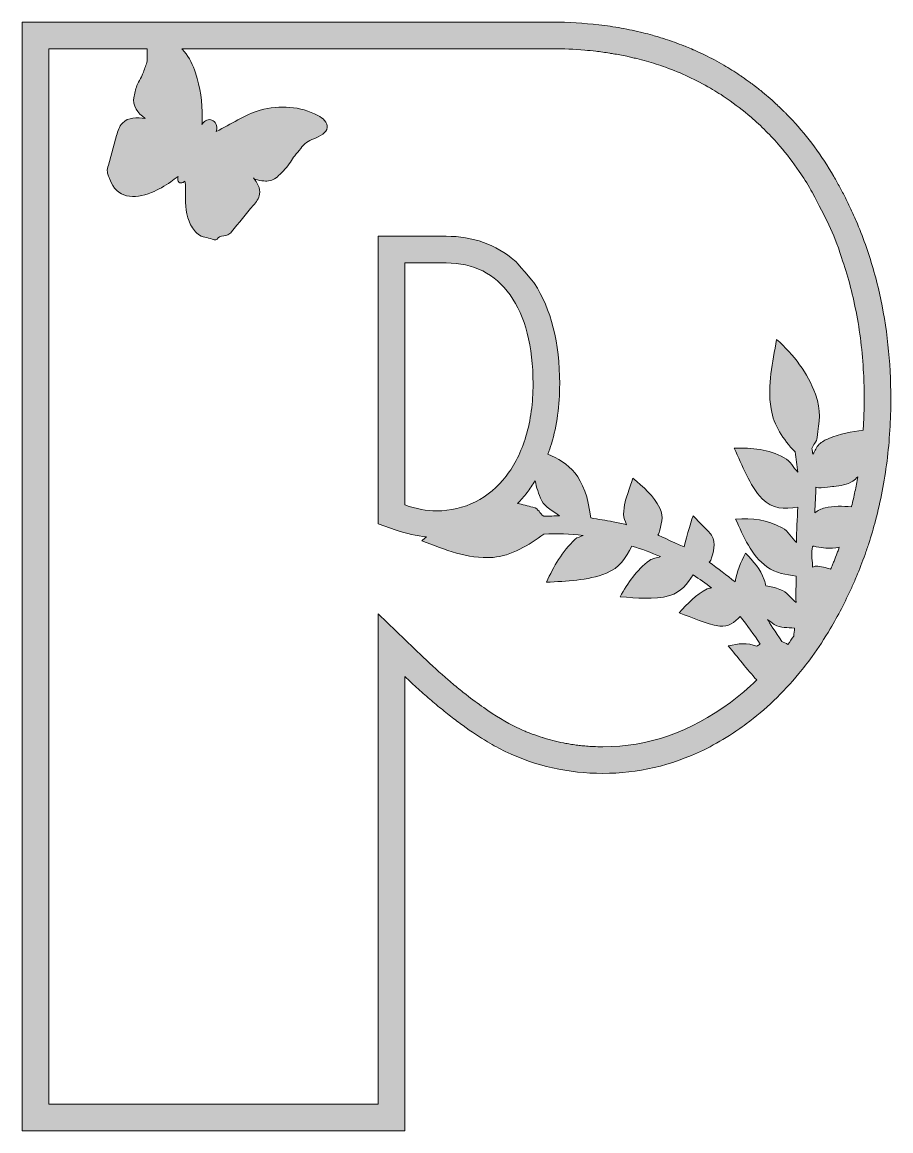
# Model space of a CAD drawing. Header units: millimetres. Extents: x 27 to 674, y -306 to -44.
# Drawn here: x 574.2 to 673.8, y -171 to -44 of the extents above; entities that cross this region are included whole.
import ezdxf

# ---------------------------------------------------------------- set-up
doc = ezdxf.new("R2010")
doc.units = ezdxf.units.MM
doc.header["$MEASUREMENT"] = 0
doc.layers.add('Layer 7', color=7, linetype='Continuous')

msp = doc.modelspace()

# ---------------------------------------------------------------- hatches: boundary and pattern name
at = {"layer": 'Layer 7'}
h = msp.add_hatch(color=1, dxfattribs=at)
h.dxf.hatch_style = 2
edge = h.paths.add_edge_path()
edge.add_spline(control_points=[(672.46, -75.03), (672.03, -73.12), (671.48, -71.25), (670.84, -69.43), (670.51, -68.52), (670.16, -67.62), (669.78, -66.74), (669.59, -66.29), (669.39, -65.85), (669.19, -65.41), (668.99, -64.98), (668.78, -64.54), (668.56, -64.11), (668.35, -63.69), (668.13, -63.27), (667.91, -62.86), (667.69, -62.45), (667.46, -62.04), (667.23, -61.64), (665.84, -59.26), (664.26, -57.11), (662.49, -55.21), (662.22, -54.93), (661.95, -54.65), (661.68, -54.37), (661.6, -54.29), (661.52, -54.21), (661.44, -54.13), (661.23, -53.93), (661.03, -53.73), (660.82, -53.54), (660.74, -53.46), (660.66, -53.38), (660.58, -53.31), (660.01, -52.79), (659.44, -52.29), (658.85, -51.81), (658.76, -51.74), (658.67, -51.68), (658.59, -51.61), (658.37, -51.43), (658.15, -51.26), (657.92, -51.09), (657.83, -51.03), (657.75, -50.96), (657.66, -50.89), (657.35, -50.67), (657.05, -50.45), (656.74, -50.24), (656.64, -50.17), (656.54, -50.11), (656.44, -50.04), (655.85, -49.64), (655.25, -49.26), (654.63, -48.9), (653.91, -48.49), (653.18, -48.1), (652.43, -47.73), (652.09, -47.57), (651.75, -47.41), (651.41, -47.26), (651.31, -47.21), (651.21, -47.17), (651.11, -47.13), (650.86, -47.01), (650.6, -46.91), (650.34, -46.8), (650.24, -46.76), (650.14, -46.72), (650.04, -46.68), (649.34, -46.4), (648.64, -46.15), (647.92, -45.91), (647.81, -45.88), (647.71, -45.85), (647.6, -45.81), (647.33, -45.73), (647.07, -45.65), (646.8, -45.57), (646.69, -45.54), (646.58, -45.51), (646.47, -45.48), (646.11, -45.37), (645.74, -45.28), (645.37, -45.19), (644.55, -44.98), (643.72, -44.81), (642.87, -44.66), (642.03, -44.5), (641.18, -44.38), (640.32, -44.28), (638.6, -44.08), (636.84, -43.97), (635.04, -43.97), (635.04, -43.97), (574.24, -43.97), (574.24, -43.97), (574.24, -43.97), (574.24, -139.08), (574.24, -139.08), (574.24, -139.08), (574.24, -170.97), (574.24, -170.97), (574.24, -170.97), (618.09, -170.97), (618.09, -170.97), (618.09, -170.97), (618.09, -140.5), (618.09, -140.5), (618.09, -140.5), (618.09, -118.92), (618.09, -118.92), (618.35, -119.17), (618.6, -119.41), (618.86, -119.65), (619.11, -119.89), (619.37, -120.12), (619.62, -120.35), (620.12, -120.81), (620.63, -121.25), (621.12, -121.68), (621.62, -122.11), (622.11, -122.52), (622.6, -122.91), (622.84, -123.11), (623.09, -123.3), (623.33, -123.49), (623.81, -123.86), (624.29, -124.22), (624.76, -124.56), (625.71, -125.24), (626.65, -125.86), (627.56, -126.41), (628.25, -126.82), (628.92, -127.19), (629.59, -127.52), (633.1, -129.19), (636.82, -130.03), (640.76, -130.03), (644.78, -130.03), (648.62, -129.14), (652.3, -127.35), (653.3, -126.86), (654.29, -126.3), (655.26, -125.68), (655.91, -125.27), (656.56, -124.82), (657.19, -124.35), (659.39, -122.72), (661.4, -120.8), (663.22, -118.6), (663.73, -117.98), (664.24, -117.33), (664.73, -116.65), (665.46, -115.64), (666.15, -114.58), (666.82, -113.46), (667.7, -111.98), (668.52, -110.4), (669.28, -108.73), (669.46, -108.32), (669.64, -107.9), (669.82, -107.49), (670.17, -106.65), (670.5, -105.81), (670.8, -104.96), (670.95, -104.54), (671.1, -104.11), (671.24, -103.68), (671.52, -102.81), (671.77, -101.94), (672.01, -101.06), (672.59, -98.86), (673.03, -96.59), (673.32, -94.26), (673.61, -91.93), (673.76, -89.54), (673.76, -87.09), (673.76, -82.88), (673.32, -78.86), (672.46, -75.03)], knot_values=[0, 0, 0, 0, 1, 1, 1, 2, 2, 2, 3, 3, 3, 4, 4, 4, 5, 5, 5, 6, 6, 6, 7, 7, 7, 8, 8, 8, 9, 9, 9, 10, 10, 10, 11, 11, 11, 12, 12, 12, 13, 13, 13, 14, 14, 14, 15, 15, 15, 16, 16, 16, 17, 17, 17, 18, 18, 18, 19, 19, 19, 20, 20, 20, 21, 21, 21, 22, 22, 22, 23, 23, 23, 24, 24, 24, 25, 25, 25, 26, 26, 26, 27, 27, 27, 28, 28, 28, 29, 29, 29, 30, 30, 30, 31, 31, 31, 32, 32, 32, 33, 33, 33, 34, 34, 34, 35, 35, 35, 36, 36, 36, 37, 37, 37, 38, 38, 38, 39, 39, 39, 40, 40, 40, 41, 41, 41, 42, 42, 42, 43, 43, 43, 44, 44, 44, 45, 45, 45, 46, 46, 46, 47, 47, 47, 48, 48, 48, 49, 49, 49, 50, 50, 50, 51, 51, 51, 52, 52, 52, 53, 53, 53, 54, 54, 54, 55, 55, 55, 56, 56, 56, 57, 57, 57, 58, 58, 58, 59, 59, 59, 60, 60, 60, 60], degree=3, periodic=1)
edge = h.paths.add_edge_path()
edge.add_spline(control_points=[(662.64, -114.3), (662.42, -114.63), (662.19, -114.94), (661.96, -115.25), (661.73, -115.13), (661.5, -115.01), (661.27, -114.91), (660.55, -113.85), (659.84, -112.76), (659.63, -112.39), (659.88, -112.59), (660.13, -112.79), (660.4, -112.96), (661.18, -113.45), (661.89, -113.27), (662.73, -113.38), (662.7, -113.68), (662.67, -113.99), (662.64, -114.3)], knot_values=[0, 0, 0, 0, 1, 1, 1, 2, 2, 2, 3, 3, 3, 4, 4, 4, 5, 5, 5, 6, 6, 6, 6], degree=3, periodic=1)
edge = h.paths.add_edge_path()
edge.add_spline(control_points=[(667.79, -104.3), (667.74, -104.45), (667.68, -104.61), (667.62, -104.77), (667.5, -105.09), (667.37, -105.41), (667.25, -105.72), (667.19, -105.86), (667.13, -106), (667.08, -106.14), (667.01, -106.31), (666.93, -106.47), (666.86, -106.64), (666.32, -106.46), (665.76, -106.33), (665.19, -106.28), (665.02, -106.27), (664.95, -106.38), (664.8, -106.41), (664.81, -105.75), (664.6, -104.96), (664.74, -104.31), (664.84, -103.89), (664.82, -103.98), (665.22, -104.07), (665.59, -104.14), (665.94, -104.19), (666.31, -104.21), (666.83, -104.23), (667.35, -104.23), (667.85, -104.13), (667.83, -104.18), (667.81, -104.24), (667.79, -104.3)], knot_values=[0, 0, 0, 0, 1, 1, 1, 2, 2, 2, 3, 3, 3, 4, 4, 4, 5, 5, 5, 6, 6, 6, 7, 7, 7, 8, 8, 8, 9, 9, 9, 10, 10, 10, 11, 11, 11, 11], degree=3, periodic=1)
edge = h.paths.add_edge_path()
edge.add_spline(control_points=[(669.65, -97.74), (669.54, -98.31), (669.41, -98.87), (669.27, -99.43), (669.26, -99.45), (669.26, -99.48), (669.25, -99.5), (668.23, -99.39), (667.2, -99.37), (666.22, -99.61), (665.75, -99.72), (665.41, -99.92), (665.04, -100.19), (665.02, -99.88), (665.08, -99.54), (665.09, -99.23), (665.12, -98.56), (665.17, -97.89), (665.15, -97.23), (665.16, -97.44), (667.06, -97.17), (667.21, -97.15), (667.97, -97.06), (668.76, -96.97), (669.41, -96.54), (669.62, -96.4), (669.8, -96.24), (669.97, -96.05), (669.87, -96.62), (669.77, -97.18), (669.65, -97.74)], knot_values=[0, 0, 0, 0, 1, 1, 1, 2, 2, 2, 3, 3, 3, 4, 4, 4, 5, 5, 5, 6, 6, 6, 7, 7, 7, 8, 8, 8, 9, 9, 9, 10, 10, 10, 10], degree=3, periodic=1)
edge = h.paths.add_edge_path()
edge.add_spline(control_points=[(670.69, -88.46), (670.68, -88.92), (670.67, -89.38), (670.64, -89.83), (670.63, -90.13), (670.61, -90.42), (670.59, -90.72), (669.24, -90.87), (667.93, -91.13), (666.65, -91.66), (666.26, -91.83), (665.85, -92.03), (665.54, -92.33), (665.2, -92.65), (665.1, -93.08), (664.83, -93.45), (664.8, -93.25), (664.74, -93.02), (664.71, -92.83), (664.84, -92.38), (665.27, -92.08), (665.33, -91.54), (665.55, -89.64), (665.83, -88.6), (665.12, -86.58), (664.27, -84.19), (662.64, -82.07), (660.66, -80.31), (660.23, -83.08), (659.57, -85.37), (660.04, -88.27), (660.35, -90.22), (661.41, -91.74), (662.78, -93.19), (662.94, -93.98), (663.01, -94.75), (663.11, -95.53), (662.57, -94.95), (662.28, -94.29), (661.55, -93.88), (659.73, -92.84), (657.9, -92.73), (655.82, -92.78), (656.79, -94.72), (657.49, -97), (659.02, -98.58), (660.19, -99.78), (661.57, -99.77), (663.09, -99.52), (663.06, -100.87), (662.94, -102.24), (662.96, -103.59), (662.35, -103.03), (662.07, -102.3), (661.3, -101.89), (659.61, -100.98), (657.88, -100.74), (655.97, -100.89), (656.89, -102.88), (657.77, -105.06), (659.56, -106.37), (660.62, -107.15), (661.72, -107.22), (662.93, -107.44), (662.91, -108.43), (662.86, -109.45), (662.9, -110.46), (662.26, -109.93), (661.87, -109.27), (661.06, -108.95), (660.51, -108.73), (659.98, -108.61), (659.45, -108.56), (659.4, -108.32), (659.34, -108.09), (659.26, -107.87), (658.8, -106.57), (658.03, -105.77), (657.11, -104.79), (656.54, -105.87), (656.14, -106.92), (655.92, -108.1), (654.94, -107.34), (653.96, -106.57), (652.96, -105.83), (653, -105.73), (653.11, -105.73), (653.14, -105.61), (653.43, -104.58), (653.78, -103.78), (653.23, -102.74), (653.1, -102.5), (651.1, -100.52), (651.1, -100.52), (651.1, -100.52), (650.31, -102.93), (650.08, -104.07), (649.83, -104.01), (647.08, -102.74), (647.08, -102.69), (647.1, -102.62), (647.17, -102.63), (647.19, -102.56), (647.43, -101.48), (647.82, -100.75), (647.28, -99.63), (646.61, -98.24), (645.38, -97.18), (644.22, -96.21), (644.21, -96.19), (643.37, -98.67), (643.33, -98.92), (643.23, -99.38), (643.17, -99.86), (643.14, -100.34), (643.11, -100.85), (643.33, -101.06), (643.47, -101.54), (642.96, -101.42), (642.48, -101.29), (641.96, -101.2), (641.1, -101.04), (640.24, -100.93), (639.38, -100.77), (638.81, -95.84), (636.78, -94.45), (634.47, -93.46), (634.62, -93.07), (634.75, -92.67), (634.88, -92.26), (635.5, -90.18), (635.82, -87.87), (635.82, -85.41), (635.82, -80.69), (634.84, -76.82), (632.92, -73.9), (632.98, -73.88), (630.73, -71.28), (630.66, -71.29), (628.54, -69.45), (625.88, -68.5), (622.83, -68.5), (622.83, -68.5), (618.09, -68.5), (618.09, -68.5), (618.09, -68.5), (615.04, -68.5), (615.04, -68.5), (615.04, -68.5), (615.04, -71.55), (615.04, -71.55), (615.04, -71.55), (615.04, -99.28), (615.04, -99.28), (615.04, -99.28), (615.04, -101.46), (615.04, -101.46), (615.04, -101.46), (617.1, -102.17), (617.1, -102.17), (618.29, -102.57), (619.44, -102.83), (620.55, -102.94), (620.37, -103.09), (620.2, -103.25), (620.02, -103.4), (622.81, -104.37), (625.08, -105.51), (628.2, -105.28), (630.28, -105.13), (632.32, -103.85), (633.99, -102.64), (635.52, -102.52), (637, -102.61), (638.5, -102.76), (638.23, -102.93), (637.83, -102.98), (637.6, -103.2), (636.08, -104.65), (635.15, -106.27), (634.3, -108.14), (636.66, -107.97), (638.95, -107.97), (641.17, -107.09), (642.67, -106.5), (643.4, -105.31), (644.1, -103.99), (645.21, -104.32), (646.29, -104.75), (647.36, -105.19), (646.95, -105.38), (646.51, -105.35), (646.13, -105.63), (644.61, -106.78), (643.62, -108.16), (642.75, -109.81), (644.7, -109.91), (646.53, -110.2), (648.45, -109.66), (649.71, -109.3), (650.41, -108.29), (651.12, -107.3), (651.84, -107.75), (652.53, -108.27), (653.22, -108.78), (653.05, -108.83), (652.88, -108.8), (652.72, -108.88), (651.41, -109.59), (650.47, -110.55), (649.51, -111.64), (651.06, -112.17), (652.49, -112.95), (654.15, -113.15), (655.15, -113.27), (655.85, -112.72), (656.5, -112.06), (657.31, -113.07), (658.07, -114.13), (658.79, -115.21), (658.66, -115.28), (658.54, -115.36), (658.42, -115.44), (657.28, -115.07), (656.32, -115.13), (655.14, -115.43), (656.19, -116.69), (657.3, -118.13), (658.4, -119.33), (657.44, -120.26), (656.43, -121.12), (655.38, -121.9), (650.77, -125.32), (645.99, -126.98), (640.76, -126.98), (640.76, -126.98), (640.76, -126.98), (640.75, -126.98), (640.38, -126.98), (640.01, -126.97), (639.64, -126.95), (639.51, -126.95), (639.39, -126.94), (639.27, -126.93), (639.01, -126.92), (638.75, -126.89), (638.49, -126.87), (638.3, -126.85), (638.1, -126.83), (637.9, -126.8), (637.66, -126.78), (637.43, -126.74), (637.19, -126.71), (636.97, -126.67), (636.74, -126.63), (636.52, -126.59), (636.43, -126.57), (636.34, -126.56), (636.25, -126.54), (635.45, -126.38), (634.65, -126.18), (633.88, -125.93), (633.88, -125.93), (633.87, -125.93), (633.87, -125.93), (633.47, -125.81), (633.07, -125.67), (632.67, -125.52), (632.55, -125.47), (632.43, -125.43), (632.31, -125.38), (632.16, -125.33), (632.02, -125.27), (631.88, -125.21), (631.56, -125.07), (631.24, -124.94), (630.93, -124.79), (629.7, -124.17), (628.43, -123.41), (627.12, -122.49), (626.46, -122.04), (625.79, -121.54), (625.12, -121.01), (624.66, -120.66), (624.21, -120.29), (623.74, -119.91), (623.51, -119.71), (623.28, -119.52), (623.05, -119.32), (622.12, -118.52), (621.17, -117.65), (620.2, -116.72), (620.2, -116.72), (615.04, -111.76), (615.04, -111.76), (615.04, -111.76), (615.04, -118.92), (615.04, -118.92), (615.04, -118.92), (615.04, -140.42), (615.04, -140.42), (615.04, -140.42), (615.04, -167.93), (615.04, -167.93), (615.04, -167.93), (577.29, -167.93), (577.29, -167.93), (577.29, -167.93), (577.29, -139.11), (577.29, -139.11), (577.29, -139.11), (577.29, -47.02), (577.29, -47.02), (577.29, -47.02), (588.55, -47.02), (588.55, -47.02), (588.57, -47.27), (588.56, -47.51), (588.56, -47.76), (588.55, -47.91), (588.58, -48.06), (588.58, -48.22), (588.58, -48.34), (588.57, -48.47), (588.53, -48.58), (588.39, -49), (588.23, -49.43), (588.08, -49.85), (588.03, -49.98), (587.99, -50.12), (587.92, -50.24), (587.77, -50.52), (587.56, -50.77), (587.46, -51.06), (587.29, -51.51), (587.15, -51.99), (587.06, -52.46), (586.84, -53.63), (587.48, -54.37), (588.32, -54.99), (587.43, -54.89), (586.39, -54.84), (585.73, -55.53), (585.36, -55.92), (585.2, -56.46), (585.06, -56.97), (585.06, -56.97), (584.12, -60.35), (584.12, -60.35), (584.04, -60.61), (583.97, -60.88), (584, -61.14), (584.02, -61.3), (584.07, -61.45), (584.13, -61.6), (584.17, -61.72), (584.22, -61.84), (584.27, -61.97), (585.08, -64.17), (587.02, -64.29), (589.07, -63.48), (589.85, -63.17), (590.58, -62.74), (591.28, -62.27), (591.51, -62.11), (591.82, -61.79), (592.13, -61.66), (592.07, -61.78), (592.05, -61.92), (592.07, -62.06), (592.09, -62.27), (592.23, -62.4), (592.44, -62.39), (592.51, -62.39), (592.57, -62.37), (592.63, -62.35), (592.68, -62.35), (592.73, -62.32), (592.77, -62.28), (592.81, -62.25), (592.86, -62.22), (592.89, -62.18), (593.01, -62.68), (592.95, -63.37), (592.94, -63.72), (592.92, -64.9), (593.02, -66.15), (593.54, -67.18), (593.78, -67.64), (594.12, -68.11), (594.56, -68.38), (595.07, -68.68), (595.69, -68.65), (596.22, -68.9), (596.55, -69.05), (596.61, -68.68), (596.86, -68.55), (597.17, -68.39), (597.51, -68.49), (597.82, -68.34), (597.98, -68.27), (598.1, -68.12), (598.22, -67.99), (599.06, -66.97), (599.89, -65.96), (600.73, -64.95), (601.04, -64.57), (601.37, -64.16), (601.45, -63.68), (601.57, -62.98), (601.14, -62.36), (600.73, -61.82), (600.92, -62.07), (601.94, -62.2), (602.28, -62.18), (602.79, -62.16), (603.25, -61.92), (603.62, -61.55), (604.1, -61.07), (604.61, -60.6), (604.97, -60), (605.11, -59.74), (605.29, -59.5), (605.47, -59.27), (605.69, -58.99), (605.96, -58.75), (606.15, -58.45), (606.52, -57.87), (607.06, -57.58), (607.64, -57.33), (607.99, -57.18), (608.36, -57.02), (608.68, -56.8), (609.32, -56.36), (609.35, -55.78), (608.87, -55.23), (608.67, -55), (608.4, -54.81), (608.13, -54.66), (606.13, -53.6), (603.76, -53.44), (601.5, -54.06), (599.66, -54.57), (598.18, -55.7), (596.48, -56.48), (596.59, -56.14), (596.58, -55.78), (596.35, -55.47), (596.09, -55.12), (595.63, -55.04), (595.24, -55.28), (595.06, -55.39), (594.93, -55.54), (594.84, -55.71), (594.86, -55.45), (594.87, -55.19), (594.87, -54.92), (594.87, -53.16), (594.65, -51.44), (594.11, -49.79), (593.82, -48.88), (593.39, -48.06), (592.81, -47.33), (592.72, -47.22), (592.62, -47.12), (592.53, -47.02), (592.53, -47.02), (635.04, -47.02), (635.04, -47.02), (636.28, -47.02), (637.5, -47.07), (638.7, -47.18), (639.12, -47.21), (639.54, -47.26), (639.95, -47.3), (640.49, -47.37), (641.02, -47.44), (641.55, -47.53), (641.68, -47.55), (641.81, -47.57), (641.94, -47.59), (642.46, -47.68), (642.98, -47.77), (643.5, -47.88), (643.69, -47.92), (643.88, -47.97), (644.07, -48.01), (644.26, -48.06), (644.46, -48.1), (644.65, -48.15), (645.02, -48.24), (645.39, -48.34), (645.76, -48.44), (646.5, -48.65), (647.23, -48.88), (647.95, -49.14), (649.74, -49.79), (651.46, -50.59), (653.1, -51.54), (653.75, -51.92), (654.39, -52.32), (655.01, -52.75), (655.95, -53.4), (656.86, -54.1), (657.74, -54.85), (658.03, -55.11), (658.32, -55.37), (658.6, -55.63), (659.17, -56.16), (659.72, -56.71), (660.26, -57.29), (660.53, -57.58), (660.79, -57.87), (661.05, -58.17), (661.83, -59.08), (662.57, -60.05), (663.27, -61.08), (663.74, -61.76), (664.18, -62.47), (664.61, -63.2), (664.66, -63.29), (664.71, -63.37), (664.76, -63.46), (666.31, -66.55), (667.15, -67.82), (668.11, -70.93), (668.8, -72.93), (669.36, -74.98), (669.77, -77.1), (670.22, -79.39), (670.51, -81.74), (670.63, -84.16), (670.69, -85.12), (670.71, -86.1), (670.71, -87.09), (670.71, -87.55), (670.71, -88.01), (670.69, -88.46)], knot_values=[0, 0, 0, 0, 1, 1, 1, 2, 2, 2, 3, 3, 3, 4, 4, 4, 5, 5, 5, 6, 6, 6, 7, 7, 7, 8, 8, 8, 9, 9, 9, 10, 10, 10, 11, 11, 11, 12, 12, 12, 13, 13, 13, 14, 14, 14, 15, 15, 15, 16, 16, 16, 17, 17, 17, 18, 18, 18, 19, 19, 19, 20, 20, 20, 21, 21, 21, 22, 22, 22, 23, 23, 23, 24, 24, 24, 25, 25, 25, 26, 26, 26, 27, 27, 27, 28, 28, 28, 29, 29, 29, 30, 30, 30, 31, 31, 31, 32, 32, 32, 33, 33, 33, 34, 34, 34, 35, 35, 35, 36, 36, 36, 37, 37, 37, 38, 38, 38, 39, 39, 39, 40, 40, 40, 41, 41, 41, 42, 42, 42, 43, 43, 43, 44, 44, 44, 45, 45, 45, 46, 46, 46, 47, 47, 47, 48, 48, 48, 49, 49, 49, 50, 50, 50, 51, 51, 51, 52, 52, 52, 53, 53, 53, 54, 54, 54, 55, 55, 55, 56, 56, 56, 57, 57, 57, 58, 58, 58, 59, 59, 59, 60, 60, 60, 61, 61, 61, 62, 62, 62, 63, 63, 63, 64, 64, 64, 65, 65, 65, 66, 66, 66, 67, 67, 67, 68, 68, 68, 69, 69, 69, 70, 70, 70, 71, 71, 71, 72, 72, 72, 73, 73, 73, 74, 74, 74, 75, 75, 75, 76, 76, 76, 77, 77, 77, 78, 78, 78, 79, 79, 79, 80, 80, 80, 81, 81, 81, 82, 82, 82, 83, 83, 83, 84, 84, 84, 85, 85, 85, 86, 86, 86, 87, 87, 87, 88, 88, 88, 89, 89, 89, 90, 90, 90, 91, 91, 91, 92, 92, 92, 93, 93, 93, 94, 94, 94, 95, 95, 95, 96, 96, 96, 97, 97, 97, 98, 98, 98, 99, 99, 99, 100, 100, 100, 101, 101, 101, 102, 102, 102, 103, 103, 103, 104, 104, 104, 105, 105, 105, 106, 106, 106, 107, 107, 107, 108, 108, 108, 109, 109, 109, 110, 110, 110, 111, 111, 111, 112, 112, 112, 113, 113, 113, 114, 114, 114, 115, 115, 115, 116, 116, 116, 117, 117, 117, 118, 118, 118, 119, 119, 119, 120, 120, 120, 121, 121, 121, 122, 122, 122, 123, 123, 123, 124, 124, 124, 125, 125, 125, 126, 126, 126, 127, 127, 127, 128, 128, 128, 129, 129, 129, 130, 130, 130, 131, 131, 131, 132, 132, 132, 133, 133, 133, 134, 134, 134, 135, 135, 135, 136, 136, 136, 137, 137, 137, 138, 138, 138, 139, 139, 139, 140, 140, 140, 141, 141, 141, 142, 142, 142, 143, 143, 143, 144, 144, 144, 145, 145, 145, 146, 146, 146, 147, 147, 147, 148, 148, 148, 149, 149, 149, 150, 150, 150, 151, 151, 151, 152, 152, 152, 153, 153, 153, 154, 154, 154, 155, 155, 155, 156, 156, 156, 157, 157, 157, 158, 158, 158, 159, 159, 159, 160, 160, 160, 161, 161, 161, 162, 162, 162, 163, 163, 163, 164, 164, 164, 165, 165, 165, 166, 166, 166, 167, 167, 167, 168, 168, 168, 169, 169, 169, 170, 170, 170, 171, 171, 171, 172, 172, 172, 173, 173, 173, 174, 174, 174, 175, 175, 175, 176, 176, 176, 177, 177, 177, 178, 178, 178, 179, 179, 179, 179], degree=3, periodic=1)
edge = h.paths.add_edge_path()
edge.add_spline(control_points=[(632.09, -97.86), (632.42, -97.43), (632.73, -96.98), (633.02, -96.5), (633.16, -97.26), (633.39, -98.02), (633.76, -98.79), (634.14, -99.55), (635.14, -100), (635.81, -100.52), (635.22, -100.53), (634.59, -100.56), (634.01, -100.58), (633.45, -100.23), (633.51, -99.73), (632.76, -99.54), (632.16, -99.38), (631.57, -99.23), (630.99, -99.1), (631.38, -98.71), (631.75, -98.3), (632.09, -97.86)], knot_values=[0, 0, 0, 0, 1, 1, 1, 2, 2, 2, 3, 3, 3, 4, 4, 4, 5, 5, 5, 6, 6, 6, 7, 7, 7, 7], degree=3, periodic=1)
edge = h.paths.add_edge_path()
edge.add_spline(control_points=[(629.68, -95.98), (628.71, -97.24), (627.54, -98.21), (626.18, -98.91), (624.81, -99.61), (623.33, -99.95), (621.73, -99.95), (620.6, -99.95), (619.39, -99.73), (618.09, -99.28), (618.09, -99.28), (618.09, -71.55), (618.09, -71.55), (618.09, -71.55), (622.83, -71.55), (622.83, -71.55), (625.95, -71.55), (628.39, -72.77), (630.14, -75.22), (631.89, -77.67), (632.77, -81.07), (632.77, -85.41), (632.77, -87.59), (632.5, -89.58), (631.96, -91.39), (631.42, -93.2), (630.66, -94.73), (629.68, -95.98)], knot_values=[0, 0, 0, 0, 1, 1, 1, 2, 2, 2, 3, 3, 3, 4, 4, 4, 5, 5, 5, 6, 6, 6, 7, 7, 7, 8, 8, 8, 9, 9, 9, 9], degree=3, periodic=1)

# ---------------------------------------------------------------- linework, layer by layer
at = {"layer": 'Layer 7', "lineweight": 0}
for points, knots in [([(672.46, -75.03), (672.03, -73.12), (671.48, -71.25), (670.84, -69.43), (670.51, -68.52), (670.16, -67.62), (669.78, -66.74), (669.59, -66.29), (669.39, -65.85), (669.19, -65.41), (668.99, -64.98), (668.78, -64.54), (668.56, -64.11), (668.35, -63.69), (668.13, -63.27), (667.91, -62.86), (667.69, -62.45), (667.46, -62.04), (667.23, -61.64), (665.84, -59.26), (664.26, -57.11), (662.49, -55.21), (662.22, -54.93), (661.95, -54.65), (661.68, -54.37), (661.6, -54.29), (661.52, -54.21), (661.44, -54.13), (661.23, -53.93), (661.03, -53.73), (660.82, -53.54), (660.74, -53.46), (660.66, -53.38), (660.58, -53.31), (660.01, -52.79), (659.44, -52.29), (658.85, -51.81), (658.76, -51.74), (658.67, -51.68), (658.59, -51.61), (658.37, -51.43), (658.15, -51.26), (657.92, -51.09), (657.83, -51.03), (657.75, -50.96), (657.66, -50.89), (657.35, -50.67), (657.05, -50.45), (656.74, -50.24), (656.64, -50.17), (656.54, -50.11), (656.44, -50.04), (655.85, -49.64), (655.25, -49.26), (654.63, -48.9), (653.91, -48.49), (653.18, -48.1), (652.43, -47.73), (652.09, -47.57), (651.75, -47.41), (651.41, -47.26), (651.31, -47.21), (651.21, -47.17), (651.11, -47.13), (650.86, -47.01), (650.6, -46.91), (650.34, -46.8), (650.24, -46.76), (650.14, -46.72), (650.04, -46.68), (649.34, -46.4), (648.64, -46.15), (647.92, -45.91), (647.81, -45.88), (647.71, -45.85), (647.6, -45.81), (647.33, -45.73), (647.07, -45.65), (646.8, -45.57), (646.69, -45.54), (646.58, -45.51), (646.47, -45.48), (646.11, -45.37), (645.74, -45.28), (645.37, -45.19), (644.55, -44.98), (643.72, -44.81), (642.87, -44.66), (642.03, -44.5), (641.18, -44.38), (640.32, -44.28), (638.6, -44.08), (636.84, -43.97), (635.04, -43.97), (635.04, -43.97), (574.24, -43.97), (574.24, -43.97), (574.24, -43.97), (574.24, -139.08), (574.24, -139.08), (574.24, -139.08), (574.24, -170.97), (574.24, -170.97), (574.24, -170.97), (618.09, -170.97), (618.09, -170.97), (618.09, -170.97), (618.09, -140.5), (618.09, -140.5), (618.09, -140.5), (618.09, -118.92), (618.09, -118.92), (618.35, -119.17), (618.6, -119.41), (618.86, -119.65), (619.11, -119.89), (619.37, -120.12), (619.62, -120.35), (620.12, -120.81), (620.63, -121.25), (621.12, -121.68), (621.62, -122.11), (622.11, -122.52), (622.6, -122.91), (622.84, -123.11), (623.09, -123.3), (623.33, -123.49), (623.81, -123.86), (624.29, -124.22), (624.76, -124.56), (625.71, -125.24), (626.65, -125.86), (627.56, -126.41), (628.25, -126.82), (628.92, -127.19), (629.59, -127.52), (633.1, -129.19), (636.82, -130.03), (640.76, -130.03), (644.78, -130.03), (648.62, -129.14), (652.3, -127.35), (653.3, -126.86), (654.29, -126.3), (655.26, -125.68), (655.91, -125.27), (656.56, -124.82), (657.19, -124.35), (659.39, -122.72), (661.4, -120.8), (663.22, -118.6), (663.73, -117.98), (664.24, -117.33), (664.73, -116.65), (665.46, -115.64), (666.15, -114.58), (666.82, -113.46), (667.7, -111.98), (668.52, -110.4), (669.28, -108.73), (669.46, -108.32), (669.64, -107.9), (669.82, -107.49), (670.17, -106.65), (670.5, -105.81), (670.8, -104.96), (670.95, -104.54), (671.1, -104.11), (671.24, -103.68), (671.52, -102.81), (671.77, -101.94), (672.01, -101.06), (672.59, -98.86), (673.03, -96.59), (673.32, -94.26), (673.61, -91.93), (673.76, -89.54), (673.76, -87.09), (673.76, -82.88), (673.32, -78.86), (672.46, -75.03)], [0, 0, 0, 0, 1, 1, 1, 2, 2, 2, 3, 3, 3, 4, 4, 4, 5, 5, 5, 6, 6, 6, 7, 7, 7, 8, 8, 8, 9, 9, 9, 10, 10, 10, 11, 11, 11, 12, 12, 12, 13, 13, 13, 14, 14, 14, 15, 15, 15, 16, 16, 16, 17, 17, 17, 18, 18, 18, 19, 19, 19, 20, 20, 20, 21, 21, 21, 22, 22, 22, 23, 23, 23, 24, 24, 24, 25, 25, 25, 26, 26, 26, 27, 27, 27, 28, 28, 28, 29, 29, 29, 30, 30, 30, 31, 31, 31, 32, 32, 32, 33, 33, 33, 34, 34, 34, 35, 35, 35, 36, 36, 36, 37, 37, 37, 38, 38, 38, 39, 39, 39, 40, 40, 40, 41, 41, 41, 42, 42, 42, 43, 43, 43, 44, 44, 44, 45, 45, 45, 46, 46, 46, 47, 47, 47, 48, 48, 48, 49, 49, 49, 50, 50, 50, 51, 51, 51, 52, 52, 52, 53, 53, 53, 54, 54, 54, 55, 55, 55, 56, 56, 56, 57, 57, 57, 58, 58, 58, 59, 59, 59, 60, 60, 60, 60]), ([(670.69, -88.46), (670.68, -88.92), (670.67, -89.38), (670.64, -89.83), (670.63, -90.13), (670.61, -90.42), (670.59, -90.72), (669.24, -90.87), (667.93, -91.13), (666.65, -91.66), (666.26, -91.83), (665.85, -92.03), (665.54, -92.33), (665.2, -92.65), (665.1, -93.08), (664.83, -93.45), (664.8, -93.25), (664.74, -93.02), (664.71, -92.83), (664.84, -92.38), (665.27, -92.08), (665.33, -91.54), (665.55, -89.64), (665.83, -88.6), (665.12, -86.58), (664.27, -84.19), (662.64, -82.07), (660.66, -80.31), (660.23, -83.08), (659.57, -85.37), (660.04, -88.27), (660.35, -90.22), (661.41, -91.74), (662.78, -93.19), (662.94, -93.98), (663.01, -94.75), (663.11, -95.53), (662.57, -94.95), (662.28, -94.29), (661.55, -93.88), (659.73, -92.84), (657.9, -92.73), (655.82, -92.78), (656.79, -94.72), (657.49, -97), (659.02, -98.58), (660.19, -99.78), (661.57, -99.77), (663.09, -99.52), (663.06, -100.87), (662.94, -102.24), (662.96, -103.59), (662.35, -103.03), (662.07, -102.3), (661.3, -101.89), (659.61, -100.98), (657.88, -100.74), (655.97, -100.89), (656.89, -102.88), (657.77, -105.06), (659.56, -106.37), (660.62, -107.15), (661.72, -107.22), (662.93, -107.44), (662.91, -108.43), (662.86, -109.45), (662.9, -110.46), (662.26, -109.93), (661.87, -109.27), (661.06, -108.95), (660.51, -108.73), (659.98, -108.61), (659.45, -108.56), (659.4, -108.32), (659.34, -108.09), (659.26, -107.87), (658.8, -106.57), (658.03, -105.77), (657.11, -104.79), (656.54, -105.87), (656.14, -106.92), (655.92, -108.1), (654.94, -107.34), (653.96, -106.57), (652.96, -105.83), (653, -105.73), (653.11, -105.73), (653.14, -105.61), (653.43, -104.58), (653.78, -103.78), (653.23, -102.74), (653.1, -102.5), (651.1, -100.52), (651.1, -100.52), (651.1, -100.52), (650.31, -102.93), (650.08, -104.07), (649.83, -104.01), (647.08, -102.74), (647.08, -102.69), (647.1, -102.62), (647.17, -102.63), (647.19, -102.56), (647.43, -101.48), (647.82, -100.75), (647.28, -99.63), (646.61, -98.24), (645.38, -97.18), (644.22, -96.21), (644.21, -96.19), (643.37, -98.67), (643.33, -98.92), (643.23, -99.38), (643.17, -99.86), (643.14, -100.34), (643.11, -100.85), (643.33, -101.06), (643.47, -101.54), (642.96, -101.42), (642.48, -101.29), (641.96, -101.2), (641.1, -101.04), (640.24, -100.93), (639.38, -100.77), (638.81, -95.84), (636.78, -94.45), (634.47, -93.46), (634.62, -93.07), (634.75, -92.67), (634.88, -92.26), (635.5, -90.18), (635.82, -87.87), (635.82, -85.41), (635.82, -80.69), (634.84, -76.82), (632.92, -73.9), (632.98, -73.88), (630.73, -71.28), (630.66, -71.29), (628.54, -69.45), (625.88, -68.5), (622.83, -68.5), (622.83, -68.5), (618.09, -68.5), (618.09, -68.5), (618.09, -68.5), (615.04, -68.5), (615.04, -68.5), (615.04, -68.5), (615.04, -71.55), (615.04, -71.55), (615.04, -71.55), (615.04, -99.28), (615.04, -99.28), (615.04, -99.28), (615.04, -101.46), (615.04, -101.46), (615.04, -101.46), (617.1, -102.17), (617.1, -102.17), (618.29, -102.57), (619.44, -102.83), (620.55, -102.94), (620.37, -103.09), (620.2, -103.25), (620.02, -103.4), (622.81, -104.37), (625.08, -105.51), (628.2, -105.28), (630.28, -105.13), (632.32, -103.85), (633.99, -102.64), (635.52, -102.52), (637, -102.61), (638.5, -102.76), (638.23, -102.93), (637.83, -102.98), (637.6, -103.2), (636.08, -104.65), (635.15, -106.27), (634.3, -108.14), (636.66, -107.97), (638.95, -107.97), (641.17, -107.09), (642.67, -106.5), (643.4, -105.31), (644.1, -103.99), (645.21, -104.32), (646.29, -104.75), (647.36, -105.19), (646.95, -105.38), (646.51, -105.35), (646.13, -105.63), (644.61, -106.78), (643.62, -108.16), (642.75, -109.81), (644.7, -109.91), (646.53, -110.2), (648.45, -109.66), (649.71, -109.3), (650.41, -108.29), (651.12, -107.3), (651.84, -107.75), (652.53, -108.27), (653.22, -108.78), (653.05, -108.83), (652.88, -108.8), (652.72, -108.88), (651.41, -109.59), (650.47, -110.55), (649.51, -111.64), (651.06, -112.17), (652.49, -112.95), (654.15, -113.15), (655.15, -113.27), (655.85, -112.72), (656.5, -112.06), (657.31, -113.07), (658.07, -114.13), (658.79, -115.21), (658.66, -115.28), (658.54, -115.36), (658.42, -115.44), (657.28, -115.07), (656.32, -115.13), (655.14, -115.43), (656.19, -116.69), (657.3, -118.13), (658.4, -119.33), (657.44, -120.26), (656.43, -121.12), (655.38, -121.9), (650.77, -125.32), (645.99, -126.98), (640.76, -126.98), (640.76, -126.98), (640.76, -126.98), (640.75, -126.98), (640.38, -126.98), (640.01, -126.97), (639.64, -126.95), (639.51, -126.95), (639.39, -126.94), (639.27, -126.93), (639.01, -126.92), (638.75, -126.89), (638.49, -126.87), (638.3, -126.85), (638.1, -126.83), (637.9, -126.8), (637.66, -126.78), (637.43, -126.74), (637.19, -126.71), (636.97, -126.67), (636.74, -126.63), (636.52, -126.59), (636.43, -126.57), (636.34, -126.56), (636.25, -126.54), (635.45, -126.38), (634.65, -126.18), (633.88, -125.93), (633.88, -125.93), (633.87, -125.93), (633.87, -125.93), (633.47, -125.81), (633.07, -125.67), (632.67, -125.52), (632.55, -125.47), (632.43, -125.43), (632.31, -125.38), (632.16, -125.33), (632.02, -125.27), (631.88, -125.21), (631.56, -125.07), (631.24, -124.94), (630.93, -124.79), (629.7, -124.17), (628.43, -123.41), (627.12, -122.49), (626.46, -122.04), (625.79, -121.54), (625.12, -121.01), (624.66, -120.66), (624.21, -120.29), (623.74, -119.91), (623.51, -119.71), (623.28, -119.52), (623.05, -119.32), (622.12, -118.52), (621.17, -117.65), (620.2, -116.72), (620.2, -116.72), (615.04, -111.76), (615.04, -111.76), (615.04, -111.76), (615.04, -118.92), (615.04, -118.92), (615.04, -118.92), (615.04, -140.42), (615.04, -140.42), (615.04, -140.42), (615.04, -167.93), (615.04, -167.93), (615.04, -167.93), (577.29, -167.93), (577.29, -167.93), (577.29, -167.93), (577.29, -139.11), (577.29, -139.11), (577.29, -139.11), (577.29, -47.02), (577.29, -47.02), (577.29, -47.02), (588.55, -47.02), (588.55, -47.02), (588.57, -47.27), (588.56, -47.51), (588.56, -47.76), (588.55, -47.91), (588.58, -48.06), (588.58, -48.22), (588.58, -48.34), (588.57, -48.47), (588.53, -48.58), (588.39, -49), (588.23, -49.43), (588.08, -49.85), (588.03, -49.98), (587.99, -50.12), (587.92, -50.24), (587.77, -50.52), (587.56, -50.77), (587.46, -51.06), (587.29, -51.51), (587.15, -51.99), (587.06, -52.46), (586.84, -53.63), (587.48, -54.37), (588.32, -54.99), (587.43, -54.89), (586.39, -54.84), (585.73, -55.53), (585.36, -55.92), (585.2, -56.46), (585.06, -56.97), (585.06, -56.97), (584.12, -60.35), (584.12, -60.35), (584.04, -60.61), (583.97, -60.88), (584, -61.14), (584.02, -61.3), (584.07, -61.45), (584.13, -61.6), (584.17, -61.72), (584.22, -61.84), (584.27, -61.97), (585.08, -64.17), (587.02, -64.29), (589.07, -63.48), (589.85, -63.17), (590.58, -62.74), (591.28, -62.27), (591.51, -62.11), (591.82, -61.79), (592.13, -61.66), (592.07, -61.78), (592.05, -61.92), (592.07, -62.06), (592.09, -62.27), (592.23, -62.4), (592.44, -62.39), (592.51, -62.39), (592.57, -62.37), (592.63, -62.35), (592.68, -62.35), (592.73, -62.32), (592.77, -62.28), (592.81, -62.25), (592.86, -62.22), (592.89, -62.18), (593.01, -62.68), (592.95, -63.37), (592.94, -63.72), (592.92, -64.9), (593.02, -66.15), (593.54, -67.18), (593.78, -67.64), (594.12, -68.11), (594.56, -68.38), (595.07, -68.68), (595.69, -68.65), (596.22, -68.9), (596.55, -69.05), (596.61, -68.68), (596.86, -68.55), (597.17, -68.39), (597.51, -68.49), (597.82, -68.34), (597.98, -68.27), (598.1, -68.12), (598.22, -67.99), (599.06, -66.97), (599.89, -65.96), (600.73, -64.95), (601.04, -64.57), (601.37, -64.16), (601.45, -63.68), (601.57, -62.98), (601.14, -62.36), (600.73, -61.82), (600.92, -62.07), (601.94, -62.2), (602.28, -62.18), (602.79, -62.16), (603.25, -61.92), (603.62, -61.55), (604.1, -61.07), (604.61, -60.6), (604.97, -60), (605.11, -59.74), (605.29, -59.5), (605.47, -59.27), (605.69, -58.99), (605.96, -58.75), (606.15, -58.45), (606.52, -57.87), (607.06, -57.58), (607.64, -57.33), (607.99, -57.18), (608.36, -57.02), (608.68, -56.8), (609.32, -56.36), (609.35, -55.78), (608.87, -55.23), (608.67, -55), (608.4, -54.81), (608.13, -54.66), (606.13, -53.6), (603.76, -53.44), (601.5, -54.06), (599.66, -54.57), (598.18, -55.7), (596.48, -56.48), (596.59, -56.14), (596.58, -55.78), (596.35, -55.47), (596.09, -55.12), (595.63, -55.04), (595.24, -55.28), (595.06, -55.39), (594.93, -55.54), (594.84, -55.71), (594.86, -55.45), (594.87, -55.19), (594.87, -54.92), (594.87, -53.16), (594.65, -51.44), (594.11, -49.79), (593.82, -48.88), (593.39, -48.06), (592.81, -47.33), (592.72, -47.22), (592.62, -47.12), (592.53, -47.02), (592.53, -47.02), (635.04, -47.02), (635.04, -47.02), (636.28, -47.02), (637.5, -47.07), (638.7, -47.18), (639.12, -47.21), (639.54, -47.26), (639.95, -47.3), (640.49, -47.37), (641.02, -47.44), (641.55, -47.53), (641.68, -47.55), (641.81, -47.57), (641.94, -47.59), (642.46, -47.68), (642.98, -47.77), (643.5, -47.88), (643.69, -47.92), (643.88, -47.97), (644.07, -48.01), (644.26, -48.06), (644.46, -48.1), (644.65, -48.15), (645.02, -48.24), (645.39, -48.34), (645.76, -48.44), (646.5, -48.65), (647.23, -48.88), (647.95, -49.14), (649.74, -49.79), (651.46, -50.59), (653.1, -51.54), (653.75, -51.92), (654.39, -52.32), (655.01, -52.75), (655.95, -53.4), (656.86, -54.1), (657.74, -54.85), (658.03, -55.11), (658.32, -55.37), (658.6, -55.63), (659.17, -56.16), (659.72, -56.71), (660.26, -57.29), (660.53, -57.58), (660.79, -57.87), (661.05, -58.17), (661.83, -59.08), (662.57, -60.05), (663.27, -61.08), (663.74, -61.76), (664.18, -62.47), (664.61, -63.2), (664.66, -63.29), (664.71, -63.37), (664.76, -63.46), (666.31, -66.55), (667.15, -67.82), (668.11, -70.93), (668.8, -72.93), (669.36, -74.98), (669.77, -77.1), (670.22, -79.39), (670.51, -81.74), (670.63, -84.16), (670.69, -85.12), (670.71, -86.1), (670.71, -87.09), (670.71, -87.55), (670.71, -88.01), (670.69, -88.46)], [0, 0, 0, 0, 1, 1, 1, 2, 2, 2, 3, 3, 3, 4, 4, 4, 5, 5, 5, 6, 6, 6, 7, 7, 7, 8, 8, 8, 9, 9, 9, 10, 10, 10, 11, 11, 11, 12, 12, 12, 13, 13, 13, 14, 14, 14, 15, 15, 15, 16, 16, 16, 17, 17, 17, 18, 18, 18, 19, 19, 19, 20, 20, 20, 21, 21, 21, 22, 22, 22, 23, 23, 23, 24, 24, 24, 25, 25, 25, 26, 26, 26, 27, 27, 27, 28, 28, 28, 29, 29, 29, 30, 30, 30, 31, 31, 31, 32, 32, 32, 33, 33, 33, 34, 34, 34, 35, 35, 35, 36, 36, 36, 37, 37, 37, 38, 38, 38, 39, 39, 39, 40, 40, 40, 41, 41, 41, 42, 42, 42, 43, 43, 43, 44, 44, 44, 45, 45, 45, 46, 46, 46, 47, 47, 47, 48, 48, 48, 49, 49, 49, 50, 50, 50, 51, 51, 51, 52, 52, 52, 53, 53, 53, 54, 54, 54, 55, 55, 55, 56, 56, 56, 57, 57, 57, 58, 58, 58, 59, 59, 59, 60, 60, 60, 61, 61, 61, 62, 62, 62, 63, 63, 63, 64, 64, 64, 65, 65, 65, 66, 66, 66, 67, 67, 67, 68, 68, 68, 69, 69, 69, 70, 70, 70, 71, 71, 71, 72, 72, 72, 73, 73, 73, 74, 74, 74, 75, 75, 75, 76, 76, 76, 77, 77, 77, 78, 78, 78, 79, 79, 79, 80, 80, 80, 81, 81, 81, 82, 82, 82, 83, 83, 83, 84, 84, 84, 85, 85, 85, 86, 86, 86, 87, 87, 87, 88, 88, 88, 89, 89, 89, 90, 90, 90, 91, 91, 91, 92, 92, 92, 93, 93, 93, 94, 94, 94, 95, 95, 95, 96, 96, 96, 97, 97, 97, 98, 98, 98, 99, 99, 99, 100, 100, 100, 101, 101, 101, 102, 102, 102, 103, 103, 103, 104, 104, 104, 105, 105, 105, 106, 106, 106, 107, 107, 107, 108, 108, 108, 109, 109, 109, 110, 110, 110, 111, 111, 111, 112, 112, 112, 113, 113, 113, 114, 114, 114, 115, 115, 115, 116, 116, 116, 117, 117, 117, 118, 118, 118, 119, 119, 119, 120, 120, 120, 121, 121, 121, 122, 122, 122, 123, 123, 123, 124, 124, 124, 125, 125, 125, 126, 126, 126, 127, 127, 127, 128, 128, 128, 129, 129, 129, 130, 130, 130, 131, 131, 131, 132, 132, 132, 133, 133, 133, 134, 134, 134, 135, 135, 135, 136, 136, 136, 137, 137, 137, 138, 138, 138, 139, 139, 139, 140, 140, 140, 141, 141, 141, 142, 142, 142, 143, 143, 143, 144, 144, 144, 145, 145, 145, 146, 146, 146, 147, 147, 147, 148, 148, 148, 149, 149, 149, 150, 150, 150, 151, 151, 151, 152, 152, 152, 153, 153, 153, 154, 154, 154, 155, 155, 155, 156, 156, 156, 157, 157, 157, 158, 158, 158, 159, 159, 159, 160, 160, 160, 161, 161, 161, 162, 162, 162, 163, 163, 163, 164, 164, 164, 165, 165, 165, 166, 166, 166, 167, 167, 167, 168, 168, 168, 169, 169, 169, 170, 170, 170, 171, 171, 171, 172, 172, 172, 173, 173, 173, 174, 174, 174, 175, 175, 175, 176, 176, 176, 177, 177, 177, 178, 178, 178, 179, 179, 179, 179]), ([(629.68, -95.98), (628.71, -97.24), (627.54, -98.21), (626.18, -98.91), (624.81, -99.61), (623.33, -99.95), (621.73, -99.95), (620.6, -99.95), (619.39, -99.73), (618.09, -99.28), (618.09, -99.28), (618.09, -71.55), (618.09, -71.55), (618.09, -71.55), (622.83, -71.55), (622.83, -71.55), (625.95, -71.55), (628.39, -72.77), (630.14, -75.22), (631.89, -77.67), (632.77, -81.07), (632.77, -85.41), (632.77, -87.59), (632.5, -89.58), (631.96, -91.39), (631.42, -93.2), (630.66, -94.73), (629.68, -95.98)], [0, 0, 0, 0, 1, 1, 1, 2, 2, 2, 3, 3, 3, 4, 4, 4, 5, 5, 5, 6, 6, 6, 7, 7, 7, 8, 8, 8, 9, 9, 9, 9]), ([(632.09, -97.86), (632.42, -97.43), (632.73, -96.98), (633.02, -96.5), (633.16, -97.26), (633.39, -98.02), (633.76, -98.79), (634.14, -99.55), (635.14, -100), (635.81, -100.52), (635.22, -100.53), (634.59, -100.56), (634.01, -100.58), (633.45, -100.23), (633.51, -99.73), (632.76, -99.54), (632.16, -99.38), (631.57, -99.23), (630.99, -99.1), (631.38, -98.71), (631.75, -98.3), (632.09, -97.86)], [0, 0, 0, 0, 1, 1, 1, 2, 2, 2, 3, 3, 3, 4, 4, 4, 5, 5, 5, 6, 6, 6, 7, 7, 7, 7]), ([(669.65, -97.74), (669.54, -98.31), (669.41, -98.87), (669.27, -99.43), (669.26, -99.45), (669.26, -99.48), (669.25, -99.5), (668.23, -99.39), (667.2, -99.37), (666.22, -99.61), (665.75, -99.72), (665.41, -99.92), (665.04, -100.19), (665.02, -99.88), (665.08, -99.54), (665.09, -99.23), (665.12, -98.56), (665.17, -97.89), (665.15, -97.23), (665.16, -97.44), (667.06, -97.17), (667.21, -97.15), (667.97, -97.06), (668.76, -96.97), (669.41, -96.54), (669.62, -96.4), (669.8, -96.24), (669.97, -96.05), (669.87, -96.62), (669.77, -97.18), (669.65, -97.74)], [0, 0, 0, 0, 1, 1, 1, 2, 2, 2, 3, 3, 3, 4, 4, 4, 5, 5, 5, 6, 6, 6, 7, 7, 7, 8, 8, 8, 9, 9, 9, 10, 10, 10, 10]), ([(667.79, -104.3), (667.74, -104.45), (667.68, -104.61), (667.62, -104.77), (667.5, -105.09), (667.37, -105.41), (667.25, -105.72), (667.19, -105.86), (667.13, -106), (667.08, -106.14), (667.01, -106.31), (666.93, -106.47), (666.86, -106.64), (666.32, -106.46), (665.76, -106.33), (665.19, -106.28), (665.02, -106.27), (664.95, -106.38), (664.8, -106.41), (664.81, -105.75), (664.6, -104.96), (664.74, -104.31), (664.84, -103.89), (664.82, -103.98), (665.22, -104.07), (665.59, -104.14), (665.94, -104.19), (666.31, -104.21), (666.83, -104.23), (667.35, -104.23), (667.85, -104.13), (667.83, -104.18), (667.81, -104.24), (667.79, -104.3)], [0, 0, 0, 0, 1, 1, 1, 2, 2, 2, 3, 3, 3, 4, 4, 4, 5, 5, 5, 6, 6, 6, 7, 7, 7, 8, 8, 8, 9, 9, 9, 10, 10, 10, 11, 11, 11, 11]), ([(662.64, -114.3), (662.42, -114.63), (662.19, -114.94), (661.96, -115.25), (661.73, -115.13), (661.5, -115.01), (661.27, -114.91), (660.55, -113.85), (659.84, -112.76), (659.63, -112.39), (659.88, -112.59), (660.13, -112.79), (660.4, -112.96), (661.18, -113.45), (661.89, -113.27), (662.73, -113.38), (662.7, -113.68), (662.67, -113.99), (662.64, -114.3)], [0, 0, 0, 0, 1, 1, 1, 2, 2, 2, 3, 3, 3, 4, 4, 4, 5, 5, 5, 6, 6, 6, 6])]:
    msp.add_open_spline(points, degree=3, knots=knots, dxfattribs=at)

doc.saveas('drawing.dxf')
